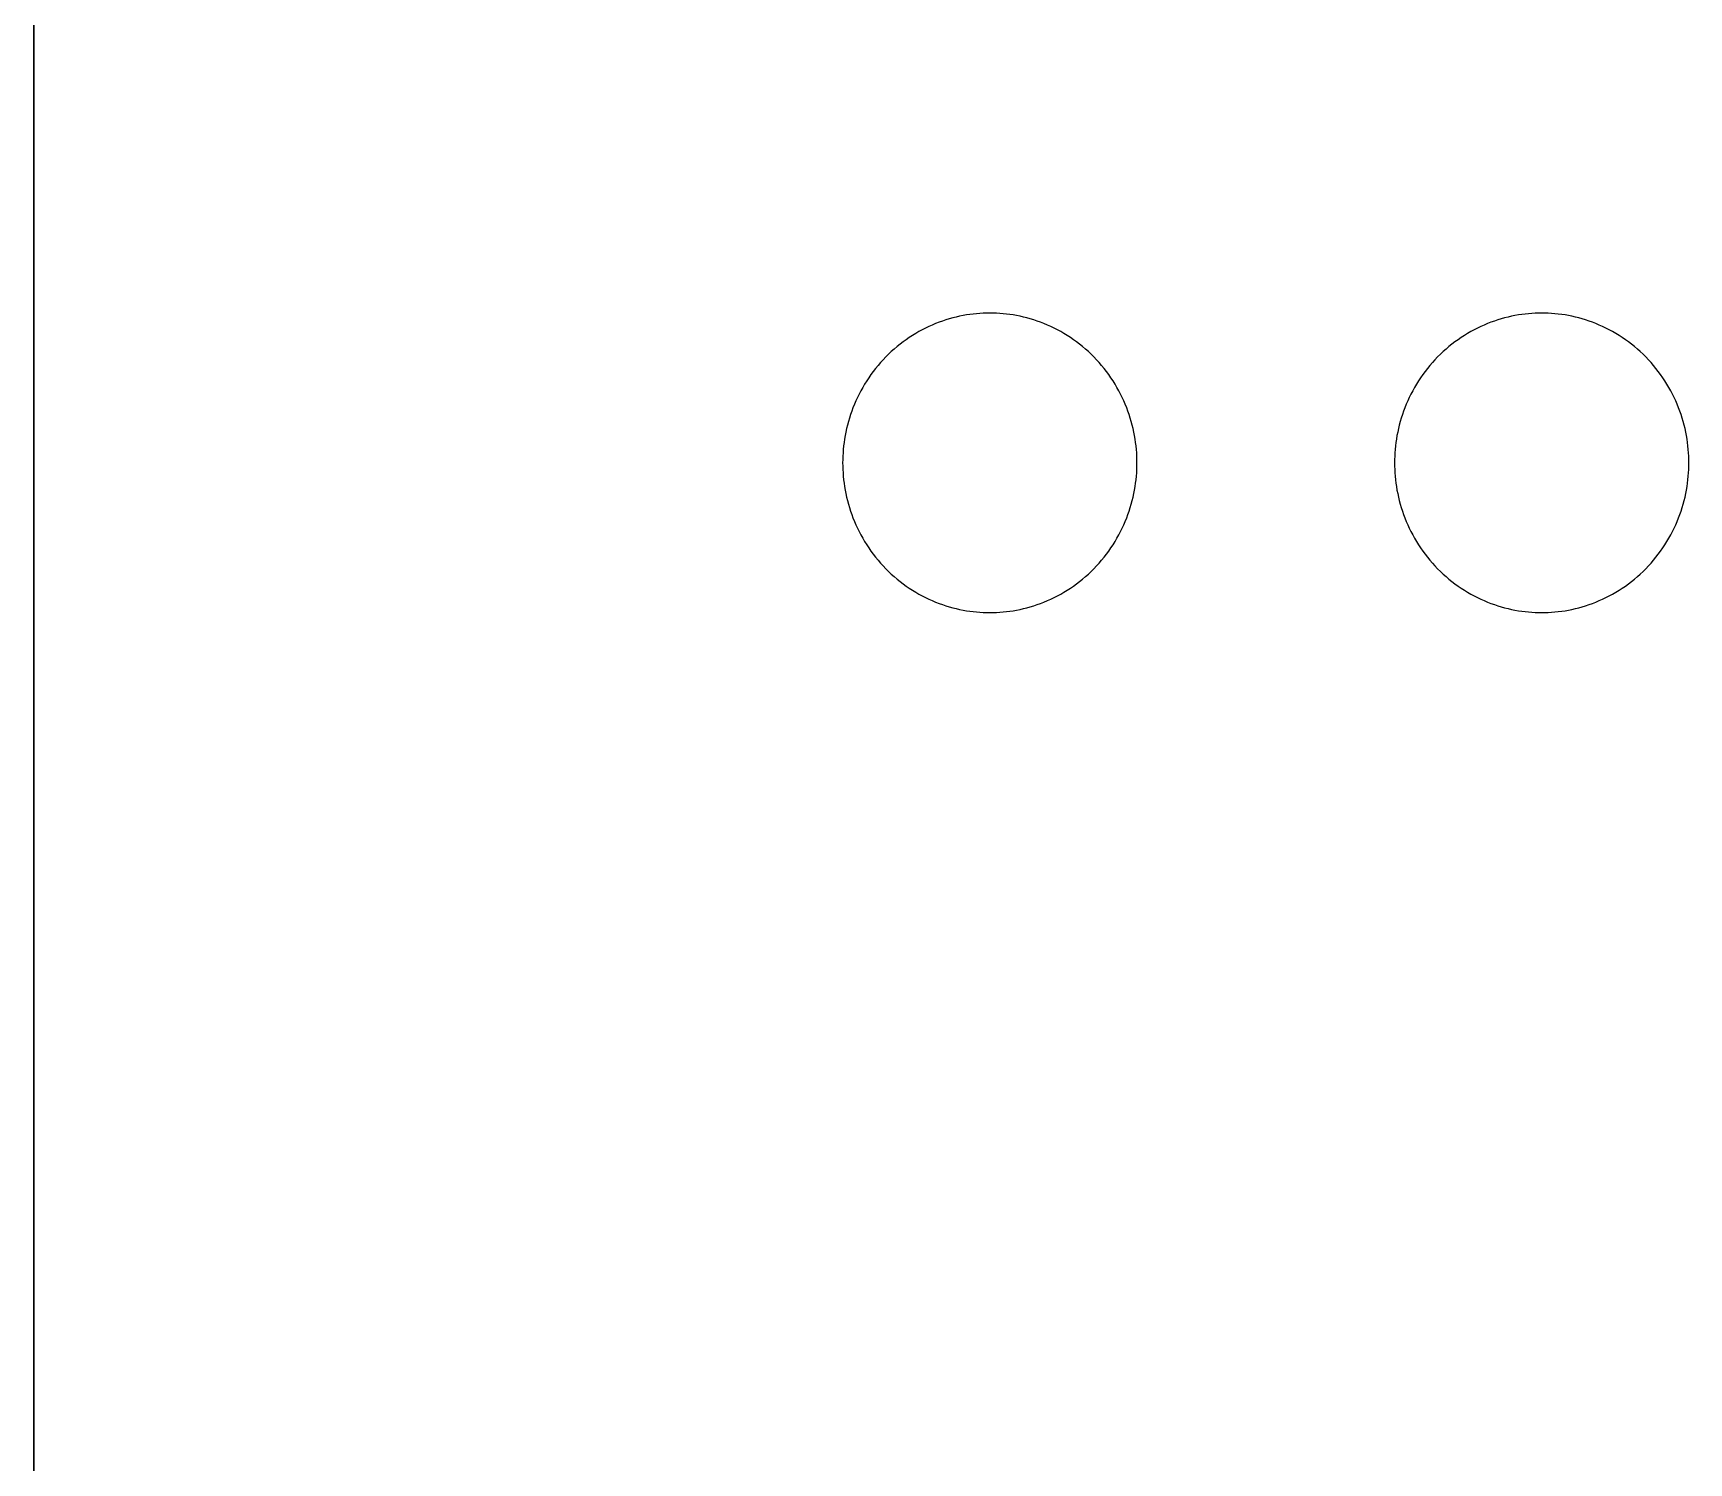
# Model space of a CAD drawing. Header units: millimetres. Extents: x 0 to 4030, y -54 to 2762.
# Drawn here: x 1704.71 to 1742.49, y 458.97 to 491.6 of the extents above; entities that cross this region are included whole.
import ezdxf

# ---------------------------------------------------------------- set-up
doc = ezdxf.new("R2010")
doc.units = ezdxf.units.MM
doc.header["$MEASUREMENT"] = 0
doc.layers.add('Utwórz2D linie widoczne', color=7, linetype='Continuous', true_color=0x000000)

msp = doc.modelspace()

# ---------------------------------------------------------------- linework, layer by layer
at = {"layer": 'Utwórz2D linie widoczne'}
for p, q in [((1704.725, 435.178), (1704.725, 653.261)), ((1704.708, 651.72), (1704.725, 436.72)), ((1725.849, 485.133), (1725.771, 485.116)), ((1725.927, 485.149), (1725.849, 485.133)), ((1726.005, 485.163), (1725.927, 485.149)), ((1726.083, 485.174), (1726.005, 485.163)), ((1726.16, 485.184), (1726.083, 485.174)), ((1726.237, 485.192), (1726.16, 485.184)), ((1726.313, 485.198), (1726.237, 485.192)), ((1726.389, 485.203), (1726.313, 485.198)), ((1726.464, 485.205), (1726.389, 485.203)), ((1726.538, 485.206), (1726.464, 485.205)), ((1726.613, 485.205), (1726.538, 485.206)), ((1726.688, 485.203), (1726.613, 485.205)), ((1726.764, 485.198), (1726.688, 485.203)), ((1726.84, 485.192), (1726.764, 485.198)), ((1726.917, 485.184), (1726.84, 485.192)), ((1726.994, 485.174), (1726.917, 485.184)), ((1727.072, 485.163), (1726.994, 485.174)), ((1727.149, 485.149), (1727.072, 485.163)), ((1727.227, 485.133), (1727.149, 485.149)), ((1727.306, 485.116), (1727.227, 485.133)), ((1738.442, 485.133), (1738.364, 485.116)), ((1738.52, 485.149), (1738.442, 485.133)), ((1738.598, 485.163), (1738.52, 485.149)), ((1738.676, 485.174), (1738.598, 485.163)), ((1738.753, 485.184), (1738.676, 485.174)), ((1738.83, 485.192), (1738.753, 485.184)), ((1738.906, 485.198), (1738.83, 485.192)), ((1738.982, 485.203), (1738.906, 485.198)), ((1739.057, 485.205), (1738.982, 485.203)), ((1739.131, 485.206), (1739.057, 485.205)), ((1739.206, 485.205), (1739.131, 485.206)), ((1739.281, 485.203), (1739.206, 485.205)), ((1739.357, 485.198), (1739.281, 485.203)), ((1739.433, 485.192), (1739.357, 485.198)), ((1739.51, 485.184), (1739.433, 485.192)), ((1739.587, 485.174), (1739.51, 485.184)), ((1739.665, 485.163), (1739.587, 485.174)), ((1739.742, 485.149), (1739.665, 485.163)), ((1739.821, 485.133), (1739.742, 485.149)), ((1739.899, 485.116), (1739.821, 485.133)), ((1724.847, 484.741), (1724.773, 484.696)), ((1724.921, 484.784), (1724.847, 484.741)), ((1724.996, 484.824), (1724.921, 484.784)), ((1725.072, 484.863), (1724.996, 484.824)), ((1725.148, 484.9), (1725.072, 484.863)), ((1725.225, 484.934), (1725.148, 484.9)), ((1725.302, 484.966), (1725.225, 484.934)), ((1725.38, 484.996), (1725.302, 484.966)), ((1725.458, 485.024), (1725.38, 484.996)), ((1725.536, 485.05), (1725.458, 485.024)), ((1725.614, 485.074), (1725.536, 485.05)), ((1725.693, 485.096), (1725.614, 485.074)), ((1725.771, 485.116), (1725.693, 485.096)), ((1727.384, 485.096), (1727.306, 485.116)), ((1727.462, 485.074), (1727.384, 485.096)), ((1727.541, 485.05), (1727.462, 485.074)), ((1727.619, 485.024), (1727.541, 485.05)), ((1727.697, 484.996), (1727.619, 485.024)), ((1727.774, 484.966), (1727.697, 484.996)), ((1727.852, 484.934), (1727.774, 484.966)), ((1727.929, 484.9), (1727.852, 484.934)), ((1728.005, 484.863), (1727.929, 484.9)), ((1728.081, 484.824), (1728.005, 484.863)), ((1728.156, 484.784), (1728.081, 484.824)), ((1728.23, 484.741), (1728.156, 484.784)), ((1728.303, 484.696), (1728.23, 484.741)), ((1737.44, 484.741), (1737.366, 484.696)), ((1737.514, 484.784), (1737.44, 484.741)), ((1737.589, 484.824), (1737.514, 484.784)), ((1737.665, 484.863), (1737.589, 484.824)), ((1737.741, 484.9), (1737.665, 484.863)), ((1737.818, 484.934), (1737.741, 484.9)), ((1737.895, 484.966), (1737.818, 484.934)), ((1737.973, 484.996), (1737.895, 484.966)), ((1738.051, 485.024), (1737.973, 484.996)), ((1738.129, 485.05), (1738.051, 485.024)), ((1738.207, 485.074), (1738.129, 485.05)), ((1738.286, 485.096), (1738.207, 485.074)), ((1738.364, 485.116), (1738.286, 485.096)), ((1739.977, 485.096), (1739.899, 485.116)), ((1740.055, 485.074), (1739.977, 485.096)), ((1740.134, 485.05), (1740.055, 485.074)), ((1740.212, 485.024), (1740.134, 485.05)), ((1740.29, 484.996), (1740.212, 485.024)), ((1740.368, 484.966), (1740.29, 484.996)), ((1740.445, 484.934), (1740.368, 484.966)), ((1740.522, 484.9), (1740.445, 484.934)), ((1740.598, 484.863), (1740.522, 484.9)), ((1740.674, 484.824), (1740.598, 484.863)), ((1740.749, 484.784), (1740.674, 484.824)), ((1740.823, 484.741), (1740.749, 484.784)), ((1740.897, 484.696), (1740.823, 484.741)), ((1724.355, 484.385), (1724.29, 484.327)), ((1724.422, 484.442), (1724.355, 484.385)), ((1724.49, 484.497), (1724.422, 484.442)), ((1724.559, 484.549), (1724.49, 484.497)), ((1724.629, 484.6), (1724.559, 484.549)), ((1724.701, 484.649), (1724.629, 484.6)), ((1724.773, 484.696), (1724.701, 484.649)), ((1728.376, 484.649), (1728.303, 484.696)), ((1728.447, 484.6), (1728.376, 484.649)), ((1728.518, 484.549), (1728.447, 484.6)), ((1728.587, 484.497), (1728.518, 484.549)), ((1728.655, 484.442), (1728.587, 484.497)), ((1728.722, 484.385), (1728.655, 484.442)), ((1728.787, 484.327), (1728.722, 484.385)), ((1736.948, 484.385), (1736.883, 484.327)), ((1737.015, 484.442), (1736.948, 484.385)), ((1737.083, 484.497), (1737.015, 484.442)), ((1737.152, 484.549), (1737.083, 484.497)), ((1737.222, 484.6), (1737.152, 484.549)), ((1737.294, 484.649), (1737.222, 484.6)), ((1737.366, 484.696), (1737.294, 484.649)), ((1740.969, 484.649), (1740.897, 484.696)), ((1741.04, 484.6), (1740.969, 484.649)), ((1741.111, 484.549), (1741.04, 484.6)), ((1741.18, 484.497), (1741.111, 484.549)), ((1741.248, 484.442), (1741.18, 484.497)), ((1741.315, 484.385), (1741.248, 484.442)), ((1741.38, 484.327), (1741.315, 484.385)), ((1723.987, 484.011), (1723.931, 483.943)), ((1724.044, 484.077), (1723.987, 484.011)), ((1724.103, 484.142), (1724.044, 484.077)), ((1724.164, 484.205), (1724.103, 484.142)), ((1724.226, 484.267), (1724.164, 484.205)), ((1724.29, 484.327), (1724.226, 484.267)), ((1728.851, 484.267), (1728.787, 484.327)), ((1728.913, 484.205), (1728.851, 484.267)), ((1728.974, 484.142), (1728.913, 484.205)), ((1729.033, 484.077), (1728.974, 484.142)), ((1729.09, 484.011), (1729.033, 484.077)), ((1729.145, 483.943), (1729.09, 484.011)), ((1736.58, 484.011), (1736.524, 483.943)), ((1736.637, 484.077), (1736.58, 484.011)), ((1736.696, 484.142), (1736.637, 484.077)), ((1736.757, 484.205), (1736.696, 484.142)), ((1736.819, 484.267), (1736.757, 484.205)), ((1736.883, 484.327), (1736.819, 484.267)), ((1741.444, 484.267), (1741.38, 484.327)), ((1741.506, 484.205), (1741.444, 484.267)), ((1741.567, 484.142), (1741.506, 484.205)), ((1741.626, 484.077), (1741.567, 484.142)), ((1741.683, 484.011), (1741.626, 484.077)), ((1741.738, 483.943), (1741.683, 484.011)), ((1723.728, 483.659), (1723.681, 483.585)), ((1723.776, 483.732), (1723.728, 483.659)), ((1723.826, 483.803), (1723.776, 483.732)), ((1723.877, 483.874), (1723.826, 483.803)), ((1723.931, 483.943), (1723.877, 483.874)), ((1729.199, 483.874), (1729.145, 483.943)), ((1729.251, 483.803), (1729.199, 483.874)), ((1729.301, 483.732), (1729.251, 483.803)), ((1729.349, 483.659), (1729.301, 483.732)), ((1729.395, 483.585), (1729.349, 483.659)), ((1736.321, 483.659), (1736.275, 483.585)), ((1736.369, 483.732), (1736.321, 483.659)), ((1736.419, 483.803), (1736.369, 483.732)), ((1736.471, 483.874), (1736.419, 483.803)), ((1736.524, 483.943), (1736.471, 483.874)), ((1741.792, 483.874), (1741.738, 483.943)), ((1741.844, 483.803), (1741.792, 483.874)), ((1741.894, 483.732), (1741.844, 483.803)), ((1741.942, 483.659), (1741.894, 483.732)), ((1741.988, 483.585), (1741.942, 483.659)), ((1723.517, 483.282), (1723.481, 483.204)), ((1723.555, 483.359), (1723.517, 483.282)), ((1723.595, 483.435), (1723.555, 483.359)), ((1723.637, 483.511), (1723.595, 483.435)), ((1723.681, 483.585), (1723.637, 483.511)), ((1729.439, 483.511), (1729.395, 483.585)), ((1729.481, 483.435), (1729.439, 483.511)), ((1729.521, 483.359), (1729.481, 483.435)), ((1729.559, 483.282), (1729.521, 483.359)), ((1729.595, 483.204), (1729.559, 483.282)), ((1736.11, 483.282), (1736.075, 483.204)), ((1736.148, 483.359), (1736.11, 483.282)), ((1736.188, 483.435), (1736.148, 483.359)), ((1736.23, 483.511), (1736.188, 483.435)), ((1736.275, 483.585), (1736.23, 483.511)), ((1742.032, 483.511), (1741.988, 483.585)), ((1742.074, 483.435), (1742.032, 483.511)), ((1742.114, 483.359), (1742.074, 483.435)), ((1742.152, 483.282), (1742.114, 483.359)), ((1742.188, 483.204), (1742.152, 483.282)), ((1723.359, 482.889), (1723.333, 482.809)), ((1723.386, 482.968), (1723.359, 482.889)), ((1723.416, 483.047), (1723.386, 482.968)), ((1723.448, 483.126), (1723.416, 483.047)), ((1723.481, 483.204), (1723.448, 483.126)), ((1729.629, 483.126), (1729.595, 483.204)), ((1729.661, 483.047), (1729.629, 483.126)), ((1729.69, 482.968), (1729.661, 483.047)), ((1729.718, 482.889), (1729.69, 482.968)), ((1729.743, 482.809), (1729.718, 482.889)), ((1735.952, 482.889), (1735.926, 482.809)), ((1735.979, 482.968), (1735.952, 482.889)), ((1736.009, 483.047), (1735.979, 482.968)), ((1736.041, 483.126), (1736.009, 483.047)), ((1736.075, 483.204), (1736.041, 483.126)), ((1742.222, 483.126), (1742.188, 483.204)), ((1742.254, 483.047), (1742.222, 483.126)), ((1742.283, 482.968), (1742.254, 483.047)), ((1742.311, 482.889), (1742.283, 482.968)), ((1742.336, 482.809), (1742.311, 482.889)), ((1723.252, 482.491), (1723.236, 482.411)), ((1723.269, 482.57), (1723.252, 482.491)), ((1723.288, 482.65), (1723.269, 482.57)), ((1723.31, 482.73), (1723.288, 482.65)), ((1723.333, 482.809), (1723.31, 482.73)), ((1729.767, 482.73), (1729.743, 482.809)), ((1729.788, 482.65), (1729.767, 482.73)), ((1729.808, 482.57), (1729.788, 482.65)), ((1729.825, 482.491), (1729.808, 482.57)), ((1729.84, 482.411), (1729.825, 482.491)), ((1735.845, 482.491), (1735.829, 482.411)), ((1735.862, 482.57), (1735.845, 482.491)), ((1735.881, 482.65), (1735.862, 482.57)), ((1735.903, 482.73), (1735.881, 482.65)), ((1735.926, 482.809), (1735.903, 482.73)), ((1742.36, 482.73), (1742.336, 482.809)), ((1742.381, 482.65), (1742.36, 482.73)), ((1742.401, 482.57), (1742.381, 482.65)), ((1742.418, 482.491), (1742.401, 482.57)), ((1742.433, 482.411), (1742.418, 482.491)), ((1723.194, 482.096), (1723.188, 482.019)), ((1723.202, 482.175), (1723.194, 482.096)), ((1723.211, 482.253), (1723.202, 482.175)), ((1723.223, 482.332), (1723.211, 482.253)), ((1723.236, 482.411), (1723.223, 482.332)), ((1729.854, 482.332), (1729.84, 482.411)), ((1729.865, 482.253), (1729.854, 482.332)), ((1729.875, 482.175), (1729.865, 482.253)), ((1729.883, 482.096), (1729.875, 482.175)), ((1729.889, 482.019), (1729.883, 482.096)), ((1735.787, 482.096), (1735.781, 482.019)), ((1735.795, 482.175), (1735.787, 482.096)), ((1735.804, 482.253), (1735.795, 482.175)), ((1735.816, 482.332), (1735.804, 482.253)), ((1735.829, 482.411), (1735.816, 482.332)), ((1742.447, 482.332), (1742.433, 482.411)), ((1742.458, 482.253), (1742.447, 482.332)), ((1742.468, 482.175), (1742.458, 482.253)), ((1742.476, 482.096), (1742.468, 482.175)), ((1742.482, 482.019), (1742.476, 482.096)), ((1723.181, 481.865), (1723.18, 481.789)), ((1723.18, 481.789), (1723.181, 481.714)), ((1723.183, 481.942), (1723.181, 481.865)), ((1723.188, 482.019), (1723.183, 481.942)), ((1729.893, 481.942), (1729.889, 482.019)), ((1729.896, 481.865), (1729.893, 481.942)), ((1729.896, 481.789), (1729.896, 481.865)), ((1729.896, 481.714), (1729.896, 481.789)), ((1735.774, 481.865), (1735.773, 481.789)), ((1735.773, 481.789), (1735.774, 481.714)), ((1735.777, 481.942), (1735.774, 481.865)), ((1735.781, 482.019), (1735.777, 481.942)), ((1742.486, 481.942), (1742.482, 482.019)), ((1742.489, 481.865), (1742.486, 481.942)), ((1742.49, 481.789), (1742.489, 481.865)), ((1742.489, 481.714), (1742.49, 481.789)), ((1723.181, 481.714), (1723.183, 481.637)), ((1723.183, 481.637), (1723.188, 481.56)), ((1723.188, 481.56), (1723.194, 481.482)), ((1723.194, 481.482), (1723.202, 481.404)), ((1723.202, 481.404), (1723.211, 481.326)), ((1729.865, 481.326), (1729.875, 481.404)), ((1729.875, 481.404), (1729.883, 481.482)), ((1729.883, 481.482), (1729.889, 481.56)), ((1729.889, 481.56), (1729.893, 481.637)), ((1729.893, 481.637), (1729.896, 481.714)), ((1735.774, 481.714), (1735.777, 481.637)), ((1735.777, 481.637), (1735.781, 481.56)), ((1735.781, 481.56), (1735.787, 481.482)), ((1735.787, 481.482), (1735.795, 481.404)), ((1735.795, 481.404), (1735.804, 481.326)), ((1742.458, 481.326), (1742.468, 481.404)), ((1742.468, 481.404), (1742.476, 481.482)), ((1742.476, 481.482), (1742.482, 481.56)), ((1742.482, 481.56), (1742.486, 481.637)), ((1742.486, 481.637), (1742.489, 481.714)), ((1723.211, 481.326), (1723.223, 481.247)), ((1723.223, 481.247), (1723.236, 481.168)), ((1723.236, 481.168), (1723.252, 481.088)), ((1723.252, 481.088), (1723.269, 481.009)), ((1723.269, 481.009), (1723.288, 480.929)), ((1729.788, 480.929), (1729.808, 481.009)), ((1729.808, 481.009), (1729.825, 481.088)), ((1729.825, 481.088), (1729.84, 481.168)), ((1729.84, 481.168), (1729.854, 481.247)), ((1729.854, 481.247), (1729.865, 481.326)), ((1735.804, 481.326), (1735.816, 481.247)), ((1735.816, 481.247), (1735.829, 481.168)), ((1735.829, 481.168), (1735.845, 481.088)), ((1735.845, 481.088), (1735.862, 481.009)), ((1735.862, 481.009), (1735.881, 480.929)), ((1742.381, 480.929), (1742.401, 481.009)), ((1742.401, 481.009), (1742.418, 481.088)), ((1742.418, 481.088), (1742.433, 481.168)), ((1742.433, 481.168), (1742.447, 481.247)), ((1742.447, 481.247), (1742.458, 481.326)), ((1723.288, 480.929), (1723.31, 480.849)), ((1723.31, 480.849), (1723.333, 480.77)), ((1723.333, 480.77), (1723.359, 480.69)), ((1723.359, 480.69), (1723.386, 480.611)), ((1723.386, 480.611), (1723.416, 480.532)), ((1729.661, 480.532), (1729.69, 480.611)), ((1729.69, 480.611), (1729.718, 480.69)), ((1729.718, 480.69), (1729.743, 480.77)), ((1729.743, 480.77), (1729.767, 480.849)), ((1729.767, 480.849), (1729.788, 480.929)), ((1735.881, 480.929), (1735.903, 480.849)), ((1735.903, 480.849), (1735.926, 480.77)), ((1735.926, 480.77), (1735.952, 480.69)), ((1735.952, 480.69), (1735.979, 480.611)), ((1735.979, 480.611), (1736.009, 480.532)), ((1742.254, 480.532), (1742.283, 480.611)), ((1742.283, 480.611), (1742.311, 480.69)), ((1742.311, 480.69), (1742.336, 480.77)), ((1742.336, 480.77), (1742.36, 480.849)), ((1742.36, 480.849), (1742.381, 480.929)), ((1723.416, 480.532), (1723.448, 480.453)), ((1723.448, 480.453), (1723.481, 480.375)), ((1723.481, 480.375), (1723.517, 480.297)), ((1723.517, 480.297), (1723.555, 480.22)), ((1723.555, 480.22), (1723.595, 480.144)), ((1729.481, 480.144), (1729.521, 480.22)), ((1729.521, 480.22), (1729.559, 480.297)), ((1729.559, 480.297), (1729.595, 480.375)), ((1729.595, 480.375), (1729.629, 480.453)), ((1729.629, 480.453), (1729.661, 480.532)), ((1736.009, 480.532), (1736.041, 480.453)), ((1736.041, 480.453), (1736.075, 480.375)), ((1736.075, 480.375), (1736.11, 480.297)), ((1736.11, 480.297), (1736.148, 480.22)), ((1736.148, 480.22), (1736.188, 480.144)), ((1742.074, 480.144), (1742.114, 480.22)), ((1742.114, 480.22), (1742.152, 480.297)), ((1742.152, 480.297), (1742.188, 480.375)), ((1742.188, 480.375), (1742.222, 480.453)), ((1742.222, 480.453), (1742.254, 480.532)), ((1723.595, 480.144), (1723.637, 480.068)), ((1723.637, 480.068), (1723.681, 479.994)), ((1723.681, 479.994), (1723.728, 479.92)), ((1723.728, 479.92), (1723.776, 479.847)), ((1723.776, 479.847), (1723.826, 479.776)), ((1729.251, 479.776), (1729.301, 479.847)), ((1729.301, 479.847), (1729.349, 479.92)), ((1729.349, 479.92), (1729.395, 479.994)), ((1729.395, 479.994), (1729.439, 480.068)), ((1729.439, 480.068), (1729.481, 480.144)), ((1736.188, 480.144), (1736.23, 480.068)), ((1736.23, 480.068), (1736.275, 479.994)), ((1736.275, 479.994), (1736.321, 479.92)), ((1736.321, 479.92), (1736.369, 479.847)), ((1736.369, 479.847), (1736.419, 479.776)), ((1741.844, 479.776), (1741.894, 479.847)), ((1741.894, 479.847), (1741.942, 479.92)), ((1741.942, 479.92), (1741.988, 479.994)), ((1741.988, 479.994), (1742.032, 480.068)), ((1742.032, 480.068), (1742.074, 480.144)), ((1723.826, 479.776), (1723.877, 479.705)), ((1723.877, 479.705), (1723.931, 479.636)), ((1723.931, 479.636), (1723.987, 479.568)), ((1723.987, 479.568), (1724.044, 479.502)), ((1724.044, 479.502), (1724.103, 479.437)), ((1728.974, 479.437), (1729.033, 479.502)), ((1729.033, 479.502), (1729.09, 479.568)), ((1729.09, 479.568), (1729.145, 479.636)), ((1729.145, 479.636), (1729.199, 479.705)), ((1729.199, 479.705), (1729.251, 479.776)), ((1736.419, 479.776), (1736.471, 479.705)), ((1736.471, 479.705), (1736.524, 479.636)), ((1736.524, 479.636), (1736.58, 479.568)), ((1736.58, 479.568), (1736.637, 479.502)), ((1736.637, 479.502), (1736.696, 479.437)), ((1741.567, 479.437), (1741.626, 479.502)), ((1741.626, 479.502), (1741.683, 479.568)), ((1741.683, 479.568), (1741.738, 479.636)), ((1741.738, 479.636), (1741.792, 479.705)), ((1741.792, 479.705), (1741.844, 479.776)), ((1724.103, 479.437), (1724.164, 479.374)), ((1724.164, 479.374), (1724.226, 479.312)), ((1724.226, 479.312), (1724.29, 479.252)), ((1724.29, 479.252), (1724.355, 479.193)), ((1724.355, 479.193), (1724.422, 479.137)), ((1724.422, 479.137), (1724.49, 479.082)), ((1724.49, 479.082), (1724.559, 479.03)), ((1728.518, 479.03), (1728.587, 479.082)), ((1728.587, 479.082), (1728.655, 479.137)), ((1728.655, 479.137), (1728.722, 479.193)), ((1728.722, 479.193), (1728.787, 479.252)), ((1728.787, 479.252), (1728.851, 479.312)), ((1728.851, 479.312), (1728.913, 479.374)), ((1728.913, 479.374), (1728.974, 479.437)), ((1736.696, 479.437), (1736.757, 479.374)), ((1736.757, 479.374), (1736.819, 479.312)), ((1736.819, 479.312), (1736.883, 479.252)), ((1736.883, 479.252), (1736.948, 479.193)), ((1736.948, 479.193), (1737.015, 479.137)), ((1737.015, 479.137), (1737.083, 479.082)), ((1737.083, 479.082), (1737.152, 479.03)), ((1741.111, 479.03), (1741.18, 479.082)), ((1741.18, 479.082), (1741.248, 479.137)), ((1741.248, 479.137), (1741.315, 479.193)), ((1741.315, 479.193), (1741.38, 479.252)), ((1741.38, 479.252), (1741.444, 479.312)), ((1741.444, 479.312), (1741.506, 479.374)), ((1741.506, 479.374), (1741.567, 479.437)), ((1724.559, 479.03), (1724.629, 478.979)), ((1724.629, 478.979), (1724.701, 478.93)), ((1724.701, 478.93), (1724.773, 478.883)), ((1724.773, 478.883), (1724.847, 478.838)), ((1724.847, 478.838), (1724.921, 478.795)), ((1724.921, 478.795), (1724.996, 478.755)), ((1724.996, 478.755), (1725.072, 478.716)), ((1725.072, 478.716), (1725.148, 478.679)), ((1727.929, 478.679), (1728.005, 478.716)), ((1728.005, 478.716), (1728.081, 478.755)), ((1728.081, 478.755), (1728.156, 478.795)), ((1728.156, 478.795), (1728.23, 478.838)), ((1728.23, 478.838), (1728.303, 478.883)), ((1728.303, 478.883), (1728.376, 478.93)), ((1728.376, 478.93), (1728.447, 478.979)), ((1728.447, 478.979), (1728.518, 479.03)), ((1737.152, 479.03), (1737.222, 478.979)), ((1737.222, 478.979), (1737.294, 478.93)), ((1737.294, 478.93), (1737.366, 478.883)), ((1737.366, 478.883), (1737.44, 478.838)), ((1737.44, 478.838), (1737.514, 478.795)), ((1737.514, 478.795), (1737.589, 478.755)), ((1737.589, 478.755), (1737.665, 478.716)), ((1737.665, 478.716), (1737.741, 478.679)), ((1740.522, 478.679), (1740.598, 478.716)), ((1740.598, 478.716), (1740.674, 478.755)), ((1740.674, 478.755), (1740.749, 478.795)), ((1740.749, 478.795), (1740.823, 478.838)), ((1740.823, 478.838), (1740.897, 478.883)), ((1740.897, 478.883), (1740.969, 478.93)), ((1740.969, 478.93), (1741.04, 478.979)), ((1741.04, 478.979), (1741.111, 479.03)), ((1725.148, 478.679), (1725.225, 478.645)), ((1725.225, 478.645), (1725.302, 478.613)), ((1725.302, 478.613), (1725.38, 478.583)), ((1725.38, 478.583), (1725.458, 478.555)), ((1725.458, 478.555), (1725.536, 478.529)), ((1725.536, 478.529), (1725.614, 478.505)), ((1725.614, 478.505), (1725.693, 478.483)), ((1725.693, 478.483), (1725.771, 478.463)), ((1725.771, 478.463), (1725.849, 478.446)), ((1725.849, 478.446), (1725.927, 478.43)), ((1725.927, 478.43), (1726.005, 478.416)), ((1726.005, 478.416), (1726.083, 478.404)), ((1726.083, 478.404), (1726.16, 478.395)), ((1726.16, 478.395), (1726.237, 478.387)), ((1726.237, 478.387), (1726.313, 478.381)), ((1726.313, 478.381), (1726.389, 478.376)), ((1726.389, 478.376), (1726.464, 478.374)), ((1726.464, 478.374), (1726.538, 478.373)), ((1726.538, 478.373), (1726.613, 478.374)), ((1726.613, 478.374), (1726.688, 478.376)), ((1726.688, 478.376), (1726.764, 478.381)), ((1726.764, 478.381), (1726.84, 478.387)), ((1726.84, 478.387), (1726.917, 478.395)), ((1726.917, 478.395), (1726.994, 478.404)), ((1726.994, 478.404), (1727.072, 478.416)), ((1727.072, 478.416), (1727.149, 478.43)), ((1727.149, 478.43), (1727.227, 478.446)), ((1727.227, 478.446), (1727.306, 478.463)), ((1727.306, 478.463), (1727.384, 478.483)), ((1727.384, 478.483), (1727.462, 478.505)), ((1727.462, 478.505), (1727.541, 478.529)), ((1727.541, 478.529), (1727.619, 478.555)), ((1727.619, 478.555), (1727.697, 478.583)), ((1727.697, 478.583), (1727.774, 478.613)), ((1727.774, 478.613), (1727.852, 478.645)), ((1727.852, 478.645), (1727.929, 478.679)), ((1737.741, 478.679), (1737.818, 478.645)), ((1737.818, 478.645), (1737.895, 478.613)), ((1737.895, 478.613), (1737.973, 478.583)), ((1737.973, 478.583), (1738.051, 478.555)), ((1738.051, 478.555), (1738.129, 478.529)), ((1738.129, 478.529), (1738.207, 478.505)), ((1738.207, 478.505), (1738.286, 478.483)), ((1738.286, 478.483), (1738.364, 478.463)), ((1738.364, 478.463), (1738.442, 478.446)), ((1738.442, 478.446), (1738.52, 478.43)), ((1738.52, 478.43), (1738.598, 478.416)), ((1738.598, 478.416), (1738.676, 478.404)), ((1738.676, 478.404), (1738.753, 478.395)), ((1738.753, 478.395), (1738.83, 478.387)), ((1738.83, 478.387), (1738.906, 478.381)), ((1738.906, 478.381), (1738.982, 478.376)), ((1738.982, 478.376), (1739.057, 478.374)), ((1739.057, 478.374), (1739.131, 478.373)), ((1739.131, 478.373), (1739.206, 478.374)), ((1739.206, 478.374), (1739.281, 478.376)), ((1739.281, 478.376), (1739.357, 478.381)), ((1739.357, 478.381), (1739.433, 478.387)), ((1739.433, 478.387), (1739.51, 478.395)), ((1739.51, 478.395), (1739.587, 478.404)), ((1739.587, 478.404), (1739.665, 478.416)), ((1739.665, 478.416), (1739.742, 478.43)), ((1739.742, 478.43), (1739.821, 478.446)), ((1739.821, 478.446), (1739.899, 478.463)), ((1739.899, 478.463), (1739.977, 478.483)), ((1739.977, 478.483), (1740.055, 478.505)), ((1740.055, 478.505), (1740.134, 478.529)), ((1740.134, 478.529), (1740.212, 478.555)), ((1740.212, 478.555), (1740.29, 478.583)), ((1740.29, 478.583), (1740.368, 478.613)), ((1740.368, 478.613), (1740.445, 478.645)), ((1740.445, 478.645), (1740.522, 478.679))]:
    msp.add_line(p, q, dxfattribs=at)

doc.saveas('drawing.dxf')
